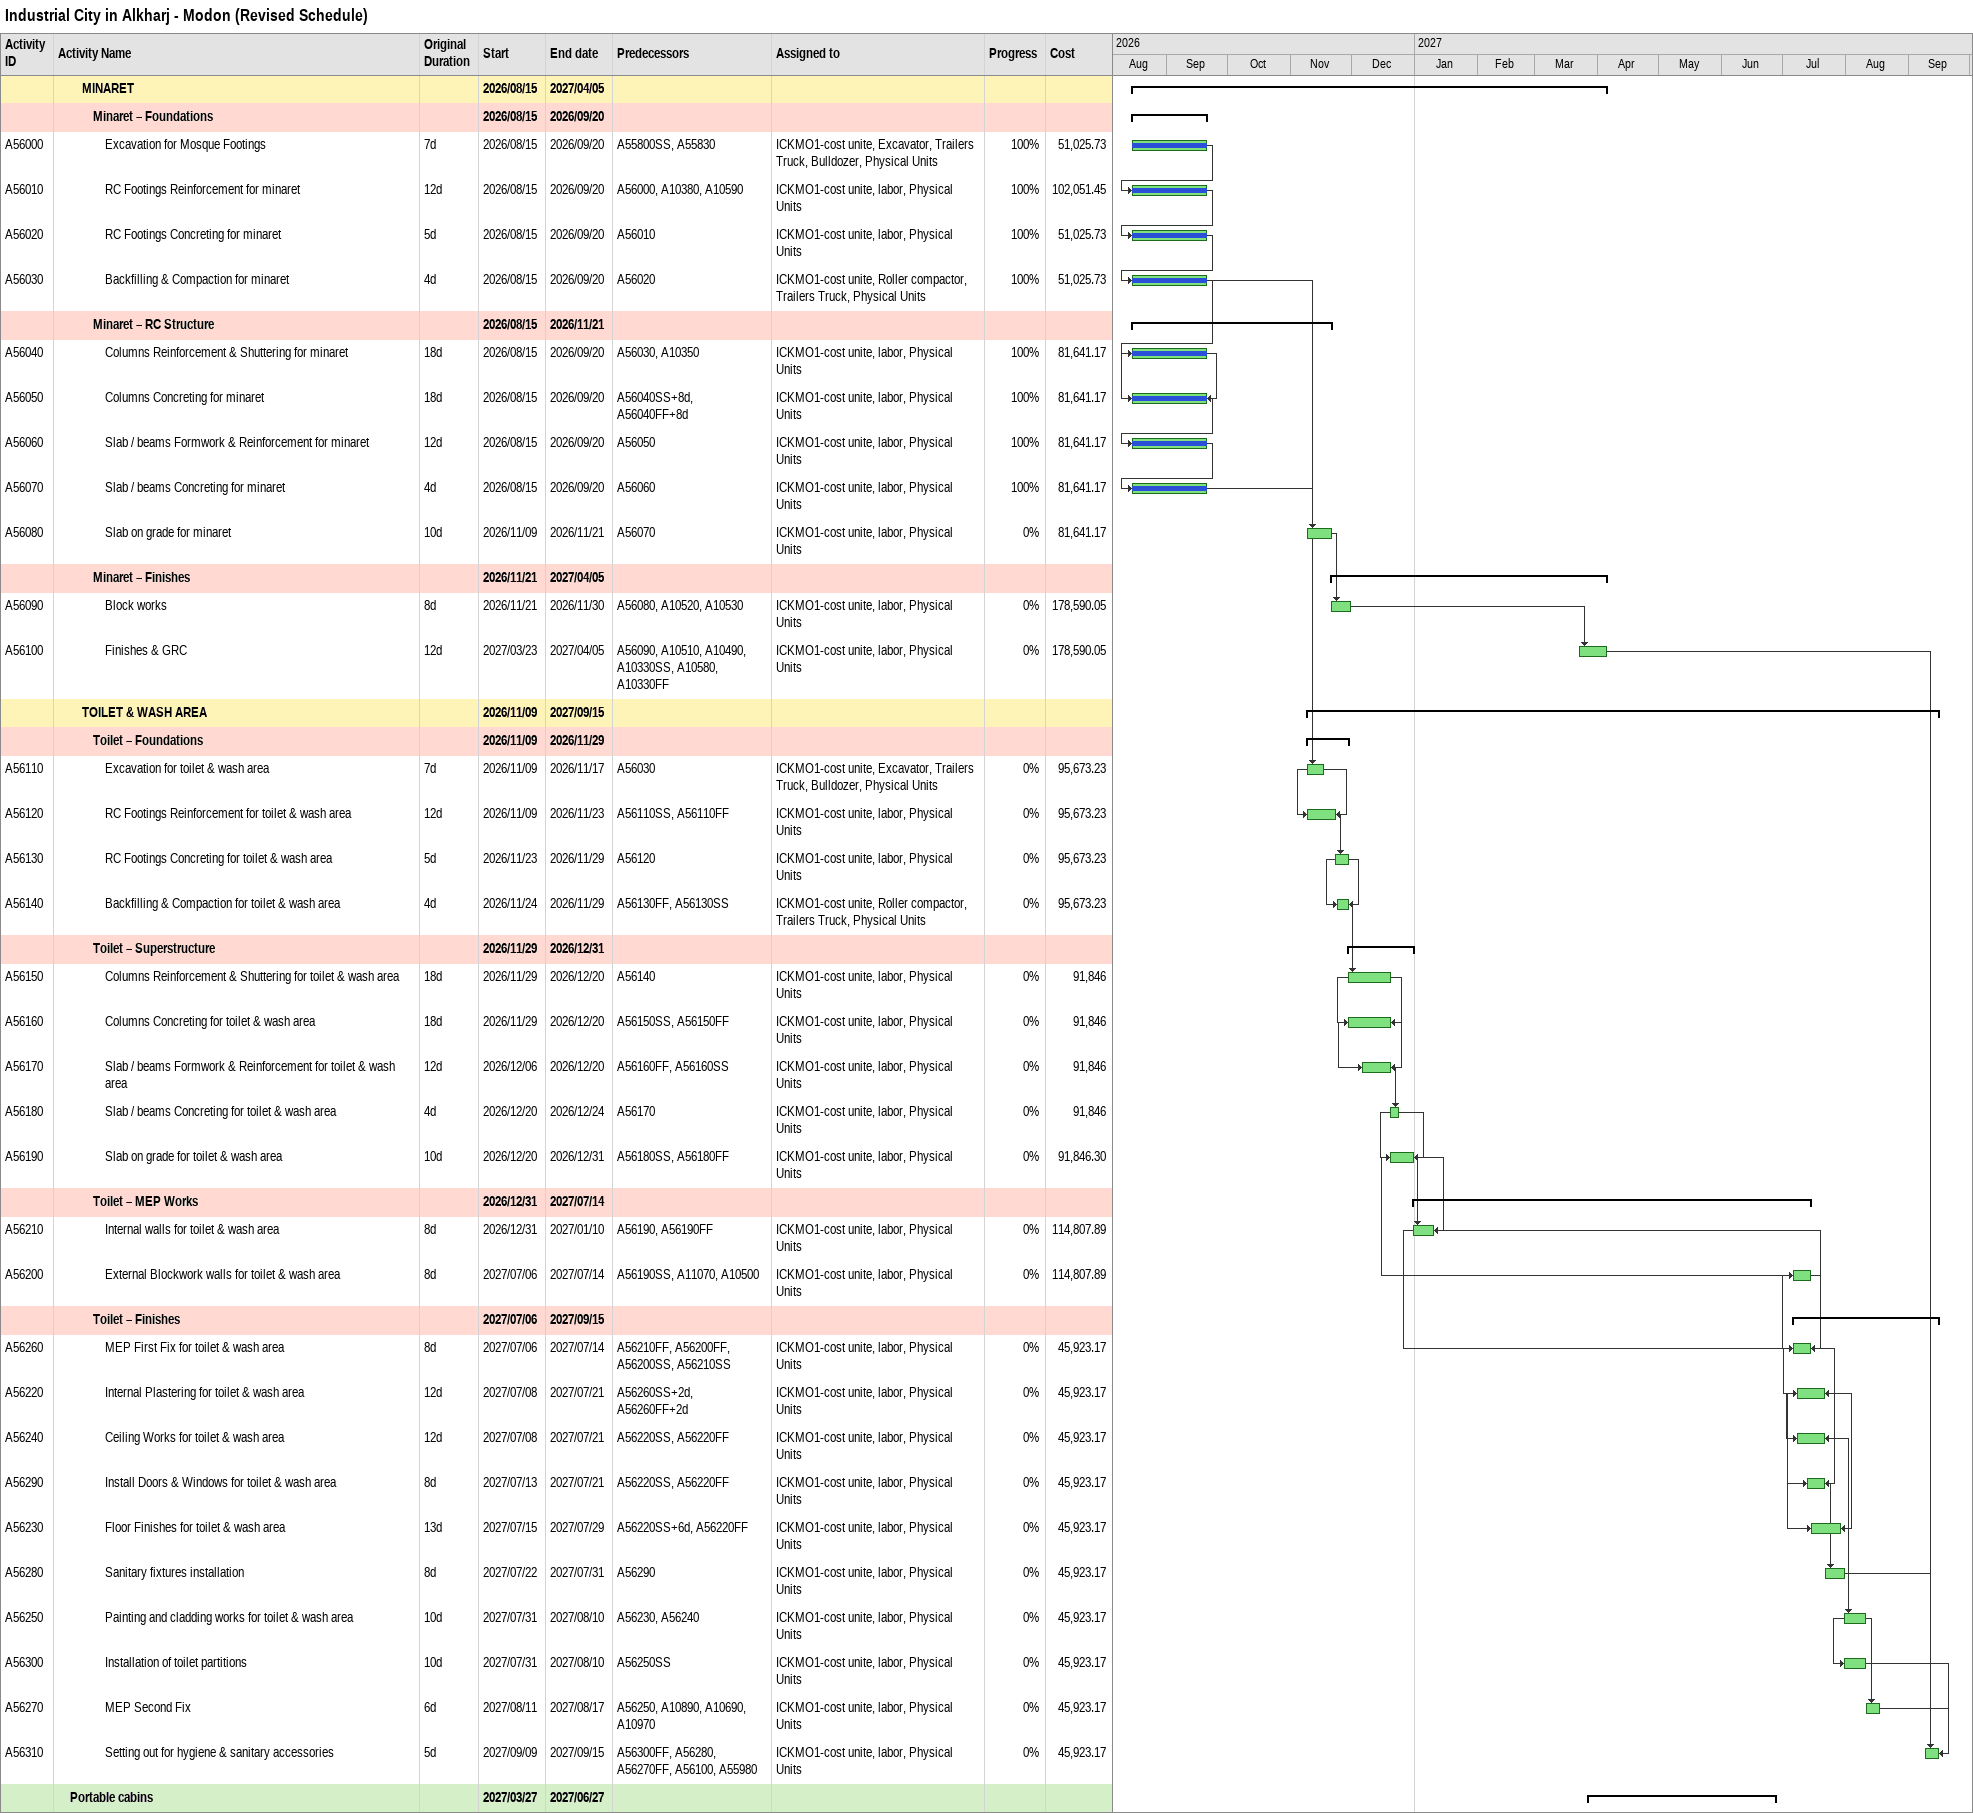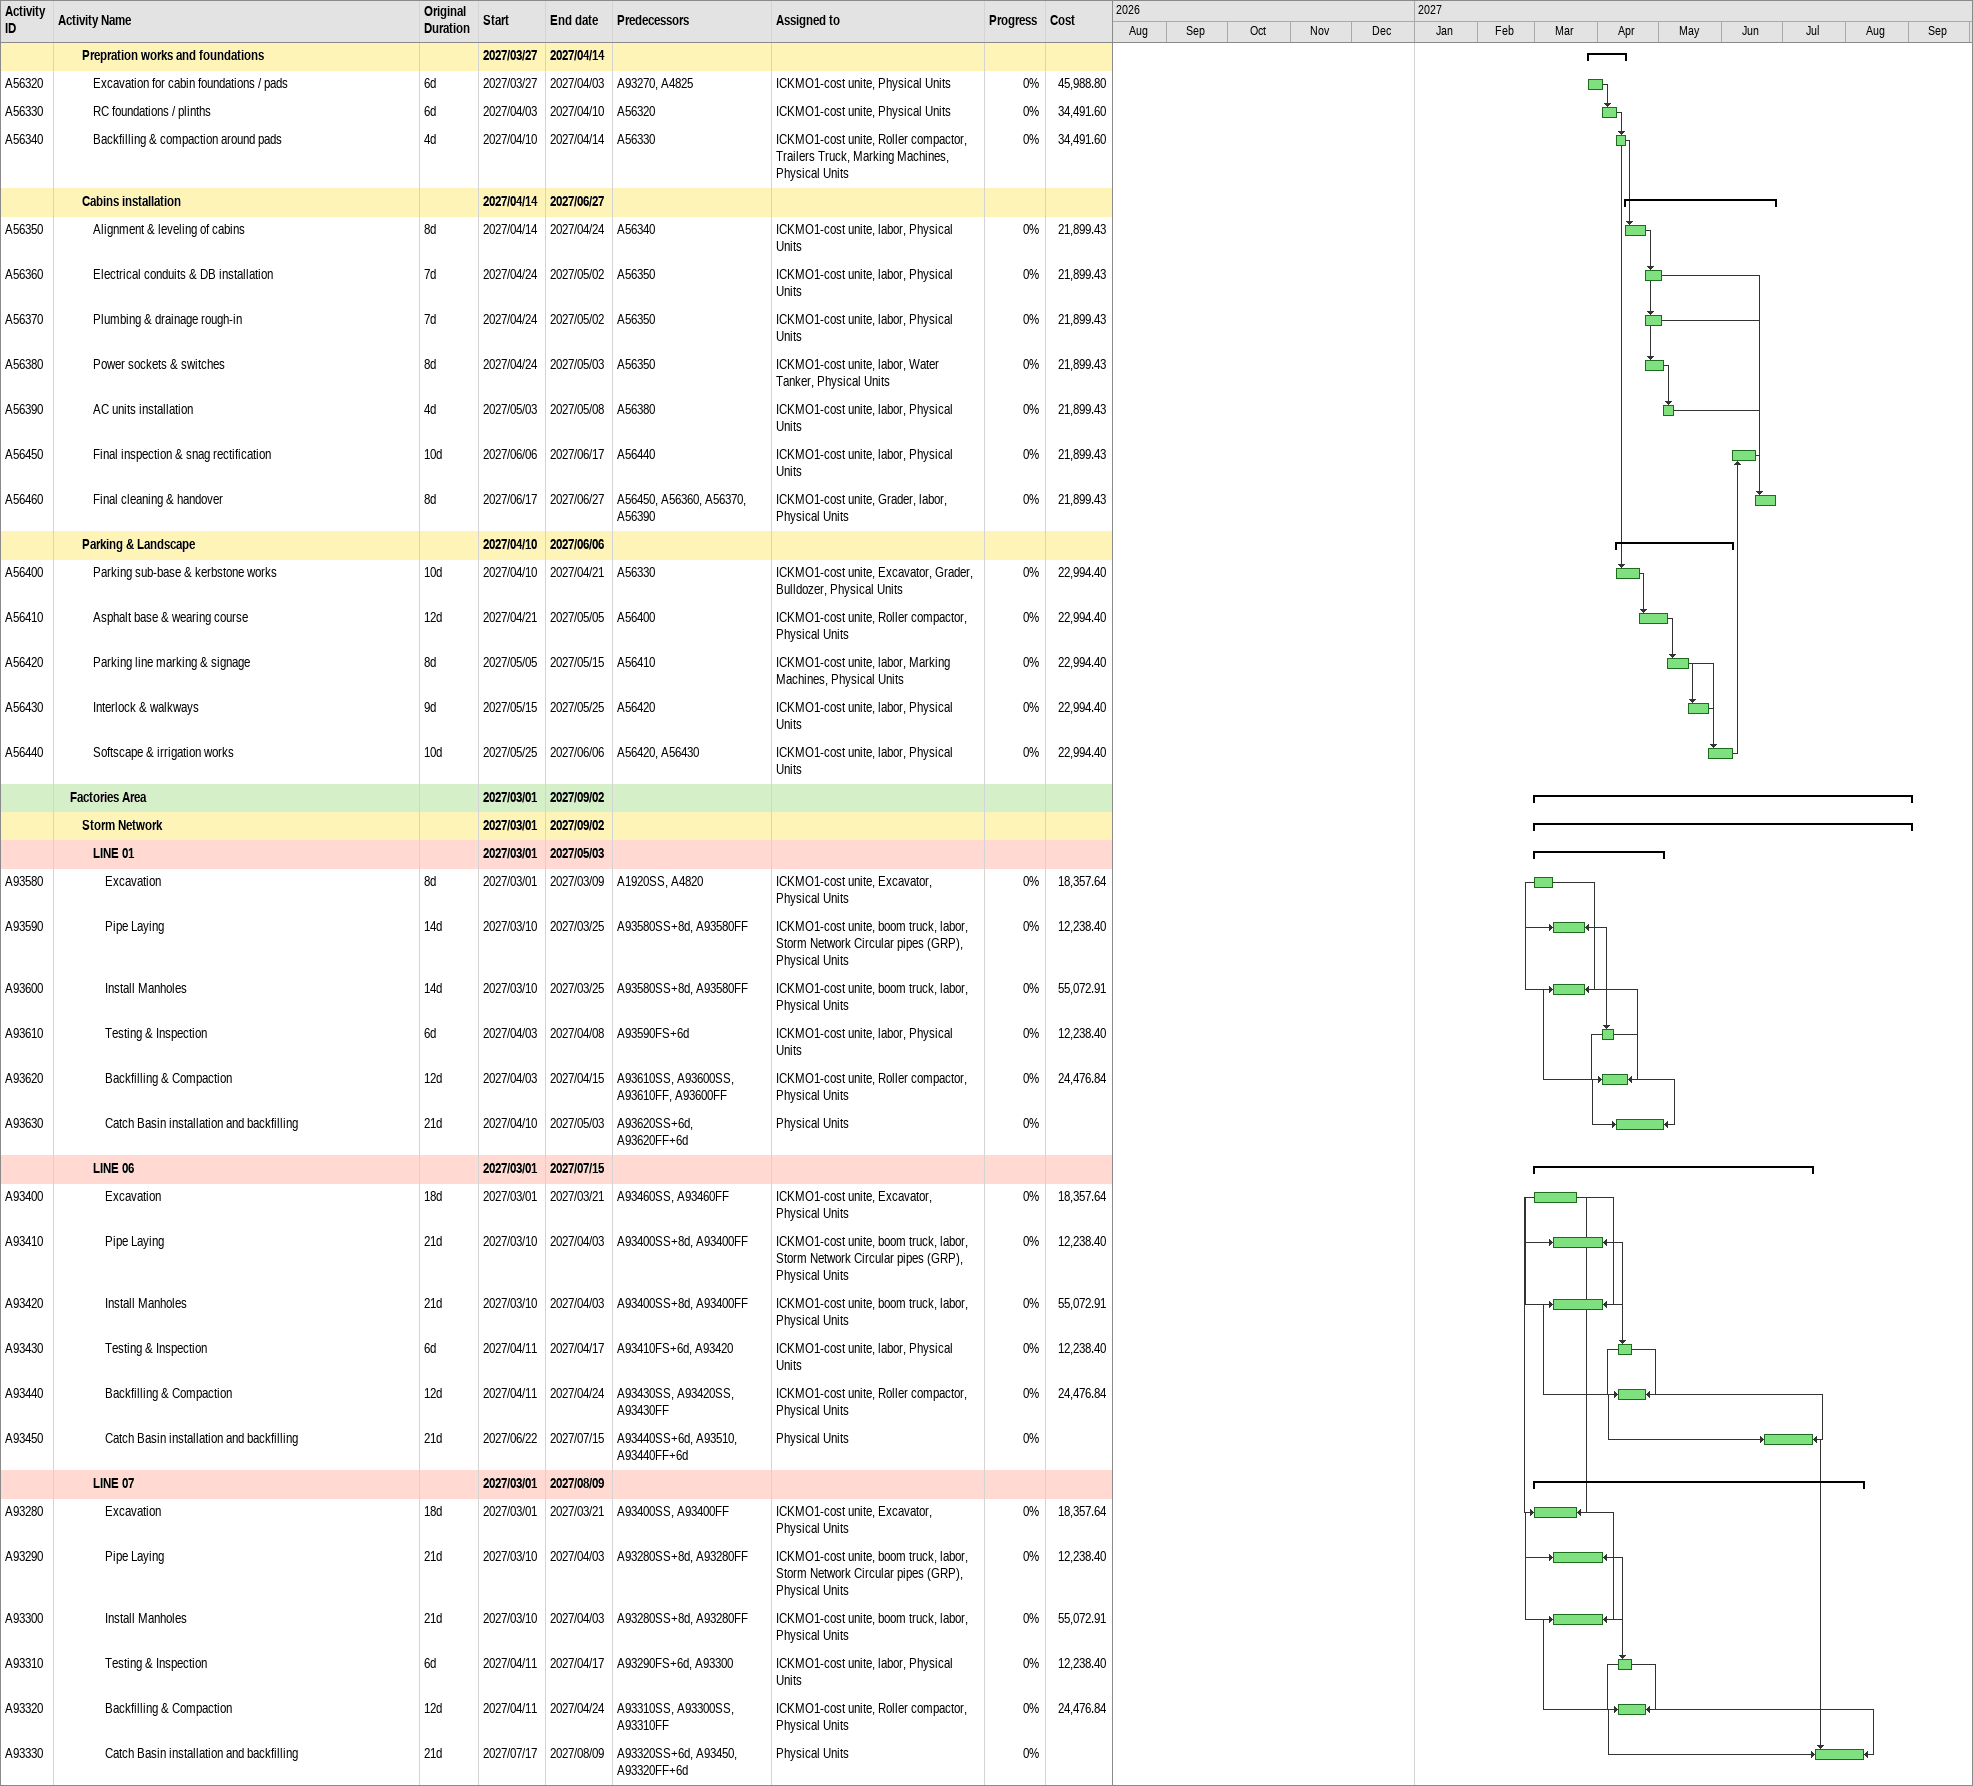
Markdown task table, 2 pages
Industrial City in Alkharj - Modon (Revised Schedule)

| ID | Level | Task | Original duration | Start | Finish | Predecessors | Resources | % complete | Cost |
|---|---|---|---|---|---|---|---|---|---|
|  | 3 | **MINARET** |  | 2026-08-15 | 2027-04-05 |  |  |  |  |
|  | 4 | **Minaret – Foundations** |  | 2026-08-15 | 2026-09-20 |  |  |  |  |
| A56000 | 5 | Excavation for Mosque Footings | 7d | 2026-08-15 | 2026-09-20 | A55800SS, A55830 | ICKMO1-cost unite, Excavator, Trailers Truck, Bulldozer, Physical Units | 100 | 51025.73 |
| A56010 | 5 | RC Footings Reinforcement for minaret | 12d | 2026-08-15 | 2026-09-20 | A56000, A10380, A10590 | ICKMO1-cost unite, labor, Physical Units | 100 | 102051.45 |
| A56020 | 5 | RC Footings Concreting for minaret | 5d | 2026-08-15 | 2026-09-20 | A56010 | ICKMO1-cost unite, labor, Physical Units | 100 | 51025.73 |
| A56030 | 5 | Backfilling & Compaction for minaret | 4d | 2026-08-15 | 2026-09-20 | A56020 | ICKMO1-cost unite, Roller compactor, Trailers Truck, Physical Units | 100 | 51025.73 |
|  | 4 | **Minaret – RC Structure** |  | 2026-08-15 | 2026-11-21 |  |  |  |  |
| A56040 | 5 | Columns Reinforcement & Shuttering for minaret | 18d | 2026-08-15 | 2026-09-20 | A56030, A10350 | ICKMO1-cost unite, labor, Physical Units | 100 | 81641.17 |
| A56050 | 5 | Columns Concreting for minaret | 18d | 2026-08-15 | 2026-09-20 | A56040SS+8d, A56040FF+8d | ICKMO1-cost unite, labor, Physical Units | 100 | 81641.17 |
| A56060 | 5 | Slab / beams Formwork & Reinforcement for minaret | 12d | 2026-08-15 | 2026-09-20 | A56050 | ICKMO1-cost unite, labor, Physical Units | 100 | 81641.17 |
| A56070 | 5 | Slab / beams Concreting for minaret | 4d | 2026-08-15 | 2026-09-20 | A56060 | ICKMO1-cost unite, labor, Physical Units | 100 | 81641.17 |
| A56080 | 5 | Slab on grade for minaret | 10d | 2026-11-09 | 2026-11-21 | A56070 | ICKMO1-cost unite, labor, Physical Units | 0 | 81641.17 |
|  | 4 | **Minaret – Finishes** |  | 2026-11-21 | 2027-04-05 |  |  |  |  |
| A56090 | 5 | Block works | 8d | 2026-11-21 | 2026-11-30 | A56080, A10520, A10530 | ICKMO1-cost unite, labor, Physical Units | 0 | 178590.05 |
| A56100 | 5 | Finishes & GRC | 12d | 2027-03-23 | 2027-04-05 | A56090, A10510, A10490, A10330SS, A10580, A10330FF | ICKMO1-cost unite, labor, Physical Units | 0 | 178590.05 |
|  | 3 | **TOILET & WASH AREA** |  | 2026-11-09 | 2027-09-15 |  |  |  |  |
|  | 4 | **Toilet – Foundations** |  | 2026-11-09 | 2026-11-29 |  |  |  |  |
| A56110 | 5 | Excavation for toilet & wash area | 7d | 2026-11-09 | 2026-11-17 | A56030 | ICKMO1-cost unite, Excavator, Trailers Truck, Bulldozer, Physical Units | 0 | 95673.23 |
| A56120 | 5 | RC Footings Reinforcement for toilet & wash area | 12d | 2026-11-09 | 2026-11-23 | A56110SS, A56110FF | ICKMO1-cost unite, labor, Physical Units | 0 | 95673.23 |
| A56130 | 5 | RC Footings Concreting for toilet & wash area | 5d | 2026-11-23 | 2026-11-29 | A56120 | ICKMO1-cost unite, labor, Physical Units | 0 | 95673.23 |
| A56140 | 5 | Backfilling & Compaction for toilet & wash area | 4d | 2026-11-24 | 2026-11-29 | A56130FF, A56130SS | ICKMO1-cost unite, Roller compactor, Trailers Truck, Physical Units | 0 | 95673.23 |
|  | 4 | **Toilet – Superstructure** |  | 2026-11-29 | 2026-12-31 |  |  |  |  |
| A56150 | 5 | Columns Reinforcement & Shuttering for toilet & wash area | 18d | 2026-11-29 | 2026-12-20 | A56140 | ICKMO1-cost unite, labor, Physical Units | 0 | 91846 |
| A56160 | 5 | Columns Concreting for toilet & wash area | 18d | 2026-11-29 | 2026-12-20 | A56150SS, A56150FF | ICKMO1-cost unite, labor, Physical Units | 0 | 91846 |
| A56170 | 5 | Slab / beams Formwork & Reinforcement for toilet & wash area | 12d | 2026-12-06 | 2026-12-20 | A56160FF, A56160SS | ICKMO1-cost unite, labor, Physical Units | 0 | 91846 |
| A56180 | 5 | Slab / beams Concreting for toilet & wash area | 4d | 2026-12-20 | 2026-12-24 | A56170 | ICKMO1-cost unite, labor, Physical Units | 0 | 91846 |
| A56190 | 5 | Slab on grade for toilet & wash area | 10d | 2026-12-20 | 2026-12-31 | A56180SS, A56180FF | ICKMO1-cost unite, labor, Physical Units | 0 | 91846.30 |
|  | 4 | **Toilet – MEP Works** |  | 2026-12-31 | 2027-07-14 |  |  |  |  |
| A56210 | 5 | Internal walls for toilet & wash area | 8d | 2026-12-31 | 2027-01-10 | A56190, A56190FF | ICKMO1-cost unite, labor, Physical Units | 0 | 114807.89 |
| A56200 | 5 | External Blockwork walls for toilet & wash area | 8d | 2027-07-06 | 2027-07-14 | A56190SS, A11070, A10500 | ICKMO1-cost unite, labor, Physical Units | 0 | 114807.89 |
|  | 4 | **Toilet – Finishes** |  | 2027-07-06 | 2027-09-15 |  |  |  |  |
| A56260 | 5 | MEP First Fix for toilet & wash area | 8d | 2027-07-06 | 2027-07-14 | A56210FF, A56200FF, A56200SS, A56210SS | ICKMO1-cost unite, labor, Physical Units | 0 | 45923.17 |
| A56220 | 5 | Internal Plastering for toilet & wash area | 12d | 2027-07-08 | 2027-07-21 | A56260SS+2d, A56260FF+2d | ICKMO1-cost unite, labor, Physical Units | 0 | 45923.17 |
| A56240 | 5 | Ceiling Works for toilet & wash area | 12d | 2027-07-08 | 2027-07-21 | A56220SS, A56220FF | ICKMO1-cost unite, labor, Physical Units | 0 | 45923.17 |
| A56290 | 5 | Install Doors & Windows for toilet & wash area | 8d | 2027-07-13 | 2027-07-21 | A56220SS, A56220FF | ICKMO1-cost unite, labor, Physical Units | 0 | 45923.17 |
| A56230 | 5 | Floor Finishes for toilet & wash area | 13d | 2027-07-15 | 2027-07-29 | A56220SS+6d, A56220FF | ICKMO1-cost unite, labor, Physical Units | 0 | 45923.17 |
| A56280 | 5 | Sanitary fixtures installation | 8d | 2027-07-22 | 2027-07-31 | A56290 | ICKMO1-cost unite, labor, Physical Units | 0 | 45923.17 |
| A56250 | 5 | Painting and cladding works for toilet & wash area | 10d | 2027-07-31 | 2027-08-10 | A56230, A56240 | ICKMO1-cost unite, labor, Physical Units | 0 | 45923.17 |
| A56300 | 5 | Installation of toilet partitions | 10d | 2027-07-31 | 2027-08-10 | A56250SS | ICKMO1-cost unite, labor, Physical Units | 0 | 45923.17 |
| A56270 | 5 | MEP Second Fix | 6d | 2027-08-11 | 2027-08-17 | A56250, A10890, A10690, A10970 | ICKMO1-cost unite, labor, Physical Units | 0 | 45923.17 |
| A56310 | 5 | Setting out for hygiene & sanitary accessories | 5d | 2027-09-09 | 2027-09-15 | A56300FF, A56280, A56270FF, A56100, A55980 | ICKMO1-cost unite, labor, Physical Units | 0 | 45923.17 |
|  | 2 | **Portable cabins** |  | 2027-03-27 | 2027-06-27 |  |  |  |  |
|  | 3 | **Prepration works and foundations** |  | 2027-03-27 | 2027-04-14 |  |  |  |  |
| A56320 | 4 | Excavation for cabin foundations / pads | 6d | 2027-03-27 | 2027-04-03 | A93270, A4825 | ICKMO1-cost unite, Physical Units | 0 | 45988.80 |
| A56330 | 4 | RC foundations / plinths | 6d | 2027-04-03 | 2027-04-10 | A56320 | ICKMO1-cost unite, Physical Units | 0 | 34491.60 |
| A56340 | 4 | Backfilling & compaction around pads | 4d | 2027-04-10 | 2027-04-14 | A56330 | ICKMO1-cost unite, Roller compactor, Trailers Truck, Marking Machines, Physical Units | 0 | 34491.60 |
|  | 3 | **Cabins installation** |  | 2027-04-14 | 2027-06-27 |  |  |  |  |
| A56350 | 4 | Alignment & leveling of cabins | 8d | 2027-04-14 | 2027-04-24 | A56340 | ICKMO1-cost unite, labor, Physical Units | 0 | 21899.43 |
| A56360 | 4 | Electrical conduits & DB installation | 7d | 2027-04-24 | 2027-05-02 | A56350 | ICKMO1-cost unite, labor, Physical Units | 0 | 21899.43 |
| A56370 | 4 | Plumbing & drainage rough-in | 7d | 2027-04-24 | 2027-05-02 | A56350 | ICKMO1-cost unite, labor, Physical Units | 0 | 21899.43 |
| A56380 | 4 | Power sockets & switches | 8d | 2027-04-24 | 2027-05-03 | A56350 | ICKMO1-cost unite, labor, Water Tanker, Physical Units | 0 | 21899.43 |
| A56390 | 4 | AC units installation | 4d | 2027-05-03 | 2027-05-08 | A56380 | ICKMO1-cost unite, labor, Physical Units | 0 | 21899.43 |
| A56450 | 4 | Final inspection & snag rectification | 10d | 2027-06-06 | 2027-06-17 | A56440 | ICKMO1-cost unite, labor, Physical Units | 0 | 21899.43 |
| A56460 | 4 | Final cleaning & handover | 8d | 2027-06-17 | 2027-06-27 | A56450, A56360, A56370, A56390 | ICKMO1-cost unite, Grader, labor, Physical Units | 0 | 21899.43 |
|  | 3 | **Parking & Landscape** |  | 2027-04-10 | 2027-06-06 |  |  |  |  |
| A56400 | 4 | Parking sub-base & kerbstone works | 10d | 2027-04-10 | 2027-04-21 | A56330 | ICKMO1-cost unite, Excavator, Grader, Bulldozer, Physical Units | 0 | 22994.40 |
| A56410 | 4 | Asphalt base & wearing course | 12d | 2027-04-21 | 2027-05-05 | A56400 | ICKMO1-cost unite, Roller compactor, Physical Units | 0 | 22994.40 |
| A56420 | 4 | Parking line marking & signage | 8d | 2027-05-05 | 2027-05-15 | A56410 | ICKMO1-cost unite, labor, Marking Machines, Physical Units | 0 | 22994.40 |
| A56430 | 4 | Interlock & walkways | 9d | 2027-05-15 | 2027-05-25 | A56420 | ICKMO1-cost unite, labor, Physical Units | 0 | 22994.40 |
| A56440 | 4 | Softscape & irrigation works | 10d | 2027-05-25 | 2027-06-06 | A56420, A56430 | ICKMO1-cost unite, labor, Physical Units | 0 | 22994.40 |
|  | 2 | **Factories Area** |  | 2027-03-01 | 2027-09-02 |  |  |  |  |
|  | 3 | **Storm Network** |  | 2027-03-01 | 2027-09-02 |  |  |  |  |
|  | 4 | **LINE 01** |  | 2027-03-01 | 2027-05-03 |  |  |  |  |
| A93580 | 5 | Excavation | 8d | 2027-03-01 | 2027-03-09 | A1920SS, A4820 | ICKMO1-cost unite, Excavator, Physical Units | 0 | 18357.64 |
| A93590 | 5 | Pipe Laying | 14d | 2027-03-10 | 2027-03-25 | A93580SS+8d, A93580FF | ICKMO1-cost unite, boom truck, labor, Storm Network Circular pipes (GRP), Physical Units | 0 | 12238.40 |
| A93600 | 5 | Install Manholes | 14d | 2027-03-10 | 2027-03-25 | A93580SS+8d, A93580FF | ICKMO1-cost unite, boom truck, labor, Physical Units | 0 | 55072.91 |
| A93610 | 5 | Testing & Inspection | 6d | 2027-04-03 | 2027-04-08 | A93590FS+6d | ICKMO1-cost unite, labor, Physical Units | 0 | 12238.40 |
| A93620 | 5 | Backfilling & Compaction | 12d | 2027-04-03 | 2027-04-15 | A93610SS, A93600SS, A93610FF, A93600FF | ICKMO1-cost unite, Roller compactor, Physical Units | 0 | 24476.84 |
| A93630 | 5 | Catch Basin installation and backfilling | 21d | 2027-04-10 | 2027-05-03 | A93620SS+6d, A93620FF+6d | Physical Units | 0 |  |
|  | 4 | **LINE 06** |  | 2027-03-01 | 2027-07-15 |  |  |  |  |
| A93400 | 5 | Excavation | 18d | 2027-03-01 | 2027-03-21 | A93460SS, A93460FF | ICKMO1-cost unite, Excavator, Physical Units | 0 | 18357.64 |
| A93410 | 5 | Pipe Laying | 21d | 2027-03-10 | 2027-04-03 | A93400SS+8d, A93400FF | ICKMO1-cost unite, boom truck, labor, Storm Network Circular pipes (GRP), Physical Units | 0 | 12238.40 |
| A93420 | 5 | Install Manholes | 21d | 2027-03-10 | 2027-04-03 | A93400SS+8d, A93400FF | ICKMO1-cost unite, boom truck, labor, Physical Units | 0 | 55072.91 |
| A93430 | 5 | Testing & Inspection | 6d | 2027-04-11 | 2027-04-17 | A93410FS+6d, A93420 | ICKMO1-cost unite, labor, Physical Units | 0 | 12238.40 |
| A93440 | 5 | Backfilling & Compaction | 12d | 2027-04-11 | 2027-04-24 | A93430SS, A93420SS, A93430FF | ICKMO1-cost unite, Roller compactor, Physical Units | 0 | 24476.84 |
| A93450 | 5 | Catch Basin installation and backfilling | 21d | 2027-06-22 | 2027-07-15 | A93440SS+6d, A93510, A93440FF+6d | Physical Units | 0 |  |
|  | 4 | **LINE 07** |  | 2027-03-01 | 2027-08-09 |  |  |  |  |
| A93280 | 5 | Excavation | 18d | 2027-03-01 | 2027-03-21 | A93400SS, A93400FF | ICKMO1-cost unite, Excavator, Physical Units | 0 | 18357.64 |
| A93290 | 5 | Pipe Laying | 21d | 2027-03-10 | 2027-04-03 | A93280SS+8d, A93280FF | ICKMO1-cost unite, boom truck, labor, Storm Network Circular pipes (GRP), Physical Units | 0 | 12238.40 |
| A93300 | 5 | Install Manholes | 21d | 2027-03-10 | 2027-04-03 | A93280SS+8d, A93280FF | ICKMO1-cost unite, boom truck, labor, Physical Units | 0 | 55072.91 |
| A93310 | 5 | Testing & Inspection | 6d | 2027-04-11 | 2027-04-17 | A93290FS+6d, A93300 | ICKMO1-cost unite, labor, Physical Units | 0 | 12238.40 |
| A93320 | 5 | Backfilling & Compaction | 12d | 2027-04-11 | 2027-04-24 | A93310SS, A93300SS, A93310FF | ICKMO1-cost unite, Roller compactor, Physical Units | 0 | 24476.84 |
| A93330 | 5 | Catch Basin installation and backfilling | 21d | 2027-07-17 | 2027-08-09 | A93320SS+6d, A93450, A93320FF+6d | Physical Units | 0 |  |
